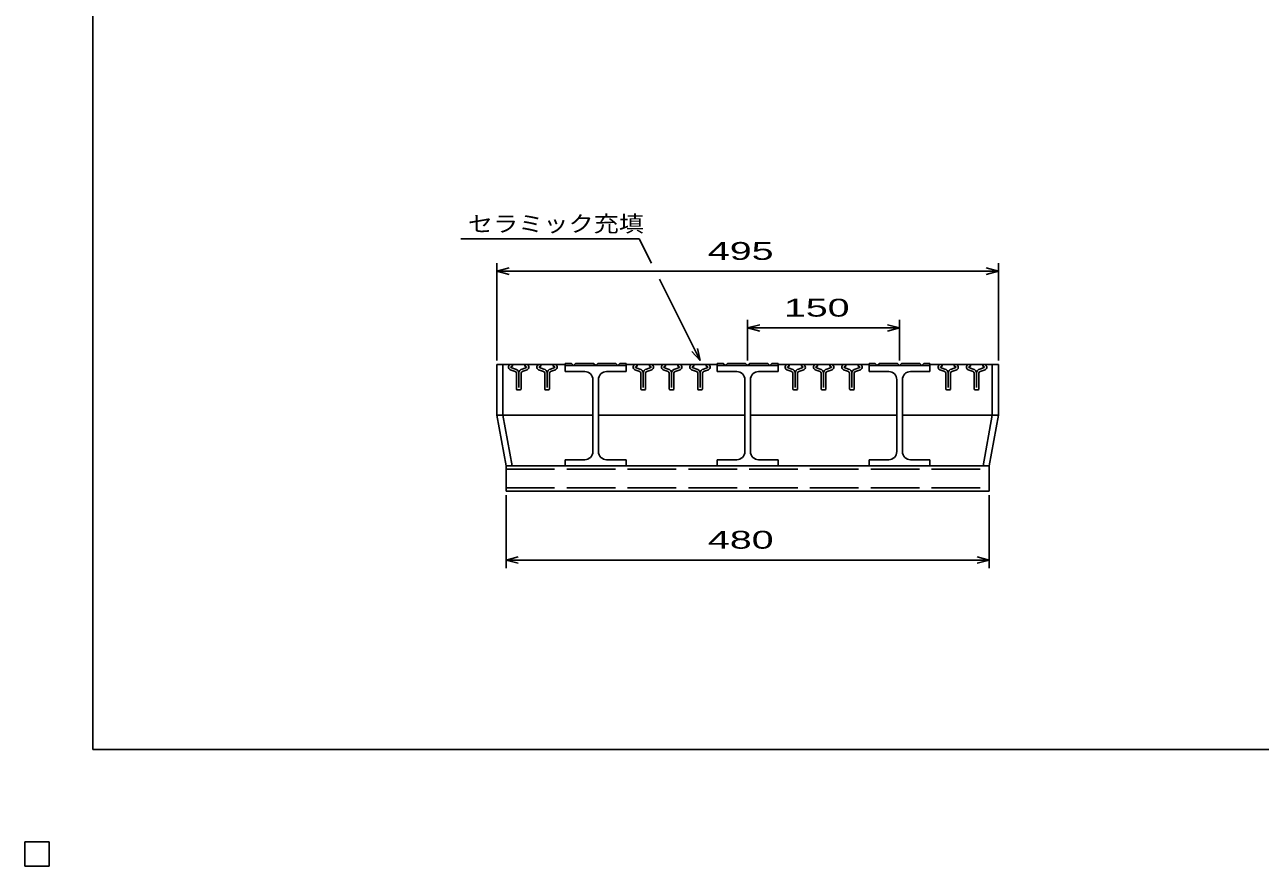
# Model space of a CAD drawing. Units: millimetres at full size, sheet at 1:8; details may follow other scales. Extents: x -1456 to 1379, y -1028 to 847.
# Drawn here: x -1456 to -236, y -1028 to -198 of the extents above; entities that cross this region are included whole.
import ezdxf
from ezdxf.enums import TextEntityAlignment as Align

# ---------------------------------------------------------------- set-up
doc = ezdxf.new("R2010")
doc.units = ezdxf.units.MM
doc.header["$LTSCALE"] = 8
doc.linetypes.add('DASHED', pattern=[7.5, 6, -1.5])
for name, color, linetype, lineweight in [('0_2', 150, 'Continuous', 25), ('16', 3, 'Continuous', 25), ('22', 4, 'Continuous', 25), ('32', 4, 'Continuous', 25)]:
    doc.layers.add(name, color=color, linetype=linetype, lineweight=lineweight)
doc.styles.add('ベクトル', font='')
doc.styles.get('ベクトル').set_extended_font_data('ベクトル')

msp = doc.modelspace()

# ---------------------------------------------------------------- linework, layer by layer
at = {"layer": '0_2'}
for p, q in [((-1388.8, -912.8), (-1388.8, 847.2)), ((1379.2, -912.8), (-1388.8, -912.8))]:
    msp.add_line(p, q, dxfattribs=at)
at = {"layer": '16'}
for p, q in [((-989.9, -532.8), (-989.9, -582.8)), ((-983.9, -532.8), (-989.9, -532.8)), ((-983.9, -582.8), (-983.9, -532.8)), ((-983.9, -532.8), (-922.4, -532.8)), ((-971.699, -537.328), (-976.019, -535.808)), ((-975.86, -535.113), (-974.42, -534.413)), ((-974.42, -534.413), (-974.42, -534.183)), ((-960.802, -535.808), (-965.122, -537.328)), ((-962.401, -534.183), (-962.401, -534.413)), ((-962.401, -534.413), (-960.961, -535.113)), ((-943.699, -537.328), (-948.019, -535.808)), ((-947.86, -535.113), (-946.42, -534.413)), ((-946.42, -534.413), (-946.42, -534.183)), ((-932.802, -535.808), (-937.122, -537.328)), ((-934.401, -534.183), (-934.401, -534.413)), ((-934.401, -534.413), (-932.961, -535.113)), ((-922.4, -533.8), (-922.4, -531.8)), ((-922.4, -531.8), (-916.4, -531.8)), ((-922.4, -533.8), (-922.4, -539.8)), ((-862.4, -533.8), (-922.4, -533.8)), ((-916.4, -531.8), (-914.4, -533.8)), ((-914.4, -533.8), (-912.4, -531.8)), ((-912.4, -531.8), (-894.4, -531.8)), ((-894.4, -531.8), (-892.4, -533.8)), ((-892.4, -533.8), (-890.4, -531.8)), ((-890.4, -531.8), (-872.4, -531.8)), ((-872.4, -531.8), (-870.4, -533.8)), ((-870.4, -533.8), (-868.4, -531.8)), ((-868.4, -531.8), (-862.4, -531.8)), ((-862.4, -531.8), (-862.4, -533.8)), ((-862.4, -532.8), (-772.4, -532.8)), ((-862.4, -539.8), (-862.4, -533.8)), ((-848.699, -537.328), (-853.019, -535.808)), ((-852.86, -535.113), (-851.42, -534.413)), ((-851.42, -534.413), (-851.42, -534.183)), ((-837.802, -535.808), (-842.122, -537.328)), ((-839.401, -534.183), (-839.401, -534.413)), ((-839.401, -534.413), (-837.961, -535.113)), ((-820.699, -537.328), (-825.019, -535.808)), ((-824.86, -535.113), (-823.42, -534.413)), ((-823.42, -534.413), (-823.42, -534.183)), ((-809.802, -535.808), (-814.122, -537.328)), ((-811.401, -534.183), (-811.401, -534.413)), ((-811.401, -534.413), (-809.961, -535.113)), ((-792.699, -537.328), (-797.019, -535.808)), ((-796.86, -535.113), (-795.42, -534.413)), ((-795.42, -534.413), (-795.42, -534.183)), ((-781.802, -535.808), (-786.122, -537.328)), ((-783.401, -534.183), (-783.401, -534.413)), ((-783.401, -534.413), (-781.961, -535.113)), ((-772.4, -533.8), (-772.4, -531.8)), ((-772.4, -531.8), (-766.4, -531.8)), ((-772.4, -533.8), (-772.4, -539.8)), ((-712.4, -533.8), (-772.4, -533.8)), ((-766.4, -531.8), (-764.4, -533.8)), ((-764.4, -533.8), (-762.4, -531.8)), ((-762.4, -531.8), (-744.4, -531.8)), ((-744.4, -531.8), (-742.4, -533.8)), ((-742.4, -533.8), (-740.4, -531.8)), ((-740.4, -531.8), (-722.4, -531.8)), ((-722.4, -531.8), (-720.4, -533.8)), ((-720.4, -533.8), (-718.4, -531.8)), ((-718.4, -531.8), (-712.4, -531.8)), ((-712.4, -531.8), (-712.4, -533.8)), ((-712.4, -532.8), (-622.4, -532.8)), ((-712.4, -539.8), (-712.4, -533.8)), ((-698.699, -537.328), (-703.019, -535.808)), ((-702.86, -535.113), (-701.42, -534.413)), ((-701.42, -534.413), (-701.42, -534.183)), ((-687.802, -535.808), (-692.122, -537.328)), ((-689.401, -534.183), (-689.401, -534.413)), ((-689.401, -534.413), (-687.961, -535.113)), ((-670.699, -537.328), (-675.019, -535.808)), ((-674.86, -535.113), (-673.42, -534.413)), ((-673.42, -534.413), (-673.42, -534.183)), ((-659.802, -535.808), (-664.122, -537.328)), ((-661.401, -534.183), (-661.401, -534.413)), ((-661.401, -534.413), (-659.961, -535.113)), ((-642.699, -537.328), (-647.019, -535.808)), ((-646.86, -535.113), (-645.42, -534.413)), ((-645.42, -534.413), (-645.42, -534.183)), ((-631.802, -535.808), (-636.122, -537.328)), ((-633.401, -534.183), (-633.401, -534.413)), ((-633.401, -534.413), (-631.961, -535.113)), ((-622.4, -533.8), (-622.4, -531.8)), ((-622.4, -531.8), (-616.4, -531.8)), ((-622.4, -533.8), (-622.4, -539.8)), ((-562.4, -533.8), (-622.4, -533.8)), ((-616.4, -531.8), (-614.4, -533.8)), ((-614.4, -533.8), (-612.4, -531.8)), ((-612.4, -531.8), (-594.4, -531.8)), ((-594.4, -531.8), (-592.4, -533.8)), ((-592.4, -533.8), (-590.4, -531.8)), ((-590.4, -531.8), (-572.4, -531.8)), ((-572.4, -531.8), (-570.4, -533.8)), ((-570.4, -533.8), (-568.4, -531.8)), ((-568.4, -531.8), (-562.4, -531.8)), ((-562.4, -531.8), (-562.4, -533.8)), ((-562.4, -532.8), (-500.9, -532.8)), ((-562.4, -539.8), (-562.4, -533.8)), ((-547.699, -537.328), (-552.019, -535.808)), ((-551.86, -535.113), (-550.42, -534.413)), ((-550.42, -534.413), (-550.42, -534.183)), ((-536.802, -535.808), (-541.122, -537.328)), ((-538.401, -534.183), (-538.401, -534.413)), ((-538.401, -534.413), (-536.961, -535.113)), ((-519.699, -537.328), (-524.019, -535.808)), ((-523.86, -535.113), (-522.42, -534.413)), ((-522.42, -534.413), (-522.42, -534.183)), ((-508.802, -535.808), (-513.122, -537.328)), ((-510.401, -534.183), (-510.401, -534.413)), ((-510.401, -534.413), (-508.961, -535.113)), ((-500.9, -582.8), (-500.9, -532.8)), ((-500.9, -532.8), (-494.9, -532.8)), ((-494.9, -532.8), (-494.9, -582.8)), ((-976.779, -537.979), (-971.909, -539.689)), ((-970.71, -541.392), (-970.71, -557.112)), ((-968.4, -555.51), (-968.4, -541.44)), ((-966.11, -557.112), (-966.11, -541.392)), ((-964.912, -539.689), (-960.042, -537.979)), ((-948.779, -537.979), (-943.909, -539.689)), ((-942.71, -541.392), (-942.71, -557.112)), ((-940.4, -555.51), (-940.4, -541.44)), ((-938.11, -557.112), (-938.11, -541.392)), ((-936.912, -539.689), (-932.042, -537.979)), ((-922.4, -539.8), (-903.15, -539.8)), ((-895.15, -547.8), (-895.15, -618.8)), ((-889.65, -618.8), (-889.65, -547.8)), ((-881.65, -539.8), (-862.4, -539.8)), ((-853.779, -537.979), (-848.909, -539.689)), ((-847.71, -541.392), (-847.71, -557.112)), ((-845.4, -555.51), (-845.4, -541.44)), ((-843.11, -557.112), (-843.11, -541.392)), ((-841.912, -539.689), (-837.042, -537.979)), ((-825.779, -537.979), (-820.909, -539.689)), ((-819.71, -541.392), (-819.71, -557.112)), ((-817.4, -555.51), (-817.4, -541.44)), ((-815.11, -557.112), (-815.11, -541.392)), ((-813.912, -539.689), (-809.042, -537.979)), ((-797.779, -537.979), (-792.909, -539.689)), ((-791.71, -541.392), (-791.71, -557.112)), ((-789.4, -555.51), (-789.4, -541.44)), ((-787.11, -557.112), (-787.11, -541.392)), ((-785.912, -539.689), (-781.042, -537.979)), ((-772.4, -539.8), (-753.15, -539.8)), ((-745.15, -547.8), (-745.15, -618.8)), ((-739.65, -618.8), (-739.65, -547.8)), ((-731.65, -539.8), (-712.4, -539.8)), ((-703.779, -537.979), (-698.909, -539.689)), ((-697.71, -541.392), (-697.71, -557.112)), ((-695.4, -555.51), (-695.4, -541.44)), ((-693.11, -557.112), (-693.11, -541.392)), ((-691.912, -539.689), (-687.042, -537.979)), ((-675.779, -537.979), (-670.909, -539.689)), ((-669.71, -541.392), (-669.71, -557.112)), ((-667.4, -555.51), (-667.4, -541.44)), ((-665.11, -557.112), (-665.11, -541.392)), ((-663.912, -539.689), (-659.042, -537.979)), ((-647.779, -537.979), (-642.909, -539.689)), ((-641.71, -541.392), (-641.71, -557.112)), ((-639.4, -555.51), (-639.4, -541.44)), ((-637.11, -557.112), (-637.11, -541.392)), ((-635.912, -539.689), (-631.042, -537.979)), ((-622.4, -539.8), (-603.15, -539.8)), ((-595.15, -547.8), (-595.15, -618.8)), ((-589.65, -618.8), (-589.65, -547.8)), ((-581.65, -539.8), (-562.4, -539.8)), ((-552.779, -537.979), (-547.909, -539.689)), ((-546.71, -541.392), (-546.71, -557.112)), ((-544.4, -555.51), (-544.4, -541.44)), ((-542.11, -557.112), (-542.11, -541.392)), ((-540.912, -539.689), (-536.042, -537.979)), ((-524.779, -537.979), (-519.909, -539.689)), ((-518.71, -541.392), (-518.71, -557.112)), ((-516.4, -555.51), (-516.4, -541.44)), ((-514.11, -557.112), (-514.11, -541.392)), ((-512.912, -539.689), (-508.042, -537.979)), ((-970.01, -557.812), (-966.81, -557.812)), ((-942.01, -557.812), (-938.81, -557.812)), ((-847.01, -557.812), (-843.81, -557.812)), ((-819.01, -557.812), (-815.81, -557.812)), ((-791.01, -557.812), (-787.81, -557.812)), ((-697.01, -557.812), (-693.81, -557.812)), ((-669.01, -557.812), (-665.81, -557.812)), ((-641.01, -557.812), (-637.81, -557.812)), ((-546.01, -557.812), (-542.81, -557.812)), ((-518.01, -557.812), (-514.81, -557.812)), ((-989.9, -582.8), (-983.9, -582.8)), ((-989.9, -582.8), (-980.9, -632.8)), ((-983.9, -582.8), (-895.15, -582.8)), ((-974.9, -632.8), (-983.9, -582.8)), ((-889.65, -582.8), (-745.15, -582.8)), ((-739.65, -582.8), (-595.15, -582.8)), ((-589.65, -582.8), (-500.9, -582.8)), ((-509.9, -632.8), (-500.9, -582.8)), ((-494.9, -582.8), (-503.9, -632.8)), ((-494.9, -582.8), (-500.9, -582.8)), ((-980.9, -632.8), (-974.9, -632.8)), ((-980.9, -632.8), (-503.9, -632.8)), ((-980.9, -657.8), (-980.9, -632.8)), ((-903.15, -626.8), (-922.4, -626.8)), ((-922.4, -626.8), (-922.4, -632.8)), ((-922.4, -632.8), (-862.4, -632.8)), ((-862.4, -626.8), (-881.65, -626.8)), ((-862.4, -632.8), (-862.4, -626.8)), ((-753.15, -626.8), (-772.4, -626.8)), ((-772.4, -626.8), (-772.4, -632.8)), ((-772.4, -632.8), (-712.4, -632.8)), ((-712.4, -626.8), (-731.65, -626.8)), ((-712.4, -632.8), (-712.4, -626.8)), ((-603.15, -626.8), (-622.4, -626.8)), ((-622.4, -626.8), (-622.4, -632.8)), ((-622.4, -632.8), (-562.4, -632.8)), ((-562.4, -626.8), (-581.65, -626.8)), ((-562.4, -632.8), (-562.4, -626.8)), ((-503.9, -632.8), (-509.9, -632.8)), ((-503.9, -632.8), (-503.9, -657.8)), ((-503.9, -657.8), (-980.9, -657.8)), ((-1456, -1004), (-1432, -1004)), ((-1456, -1028), (-1456, -1004)), ((-1456, -1004), (-1432, -1004)), ((-1456, -1028), (-1456, -1004)), ((-1456, -1004), (-1432, -1004)), ((-1456, -1028), (-1456, -1004)), ((-1456, -1004), (-1432, -1004)), ((-1456, -1028), (-1456, -1004)), ((-1456, -1004), (-1432, -1004)), ((-1456, -1028), (-1456, -1004)), ((-1432, -1028), (-1432, -1004)), ((-1432, -1028), (-1432, -1004)), ((-1432, -1028), (-1432, -1004)), ((-1432, -1028), (-1432, -1004)), ((-1432, -1028), (-1432, -1004)), ((-1456, -1028), (-1432, -1028)), ((-1456, -1028), (-1432, -1028)), ((-1456, -1028), (-1432, -1028)), ((-1456, -1028), (-1432, -1028)), ((-1456, -1028), (-1432, -1028))]:
    msp.add_line(p, q, dxfattribs=at)
at = {"layer": '16', "linetype": 'DASHED'}
for p, q in [((-980.9, -636), (-503.9, -636)), ((-980.9, -654.6), (-503.9, -654.6))]:
    msp.add_line(p, q, dxfattribs=at)
at = {"layer": '16'}
for centre, radius, start, end in [((-975.71, -535.5), 2.7, 90.98, 246.68), ((-975.695, -535.516), 0.44, 111.91, 222.33), ((-975.869, -534.246), 1.45, 2.5, 85.55), ((-960.952, -534.246), 1.45, 94.45, 177.5), ((-961.111, -535.5), 2.7, 293.32, 89.02002), ((-961.126, -535.516), 0.44, 317.67, 68.08999), ((-947.71, -535.5), 2.7, 90.98, 246.68), ((-947.695, -535.516), 0.44, 111.91, 222.33), ((-947.869, -534.246), 1.45, 2.5, 85.55), ((-932.952, -534.246), 1.45, 94.45, 177.5), ((-933.111, -535.5), 2.7, 293.32, 89.02002), ((-933.126, -535.516), 0.44, 317.67, 68.08999), ((-852.71, -535.5), 2.7, 90.98, 246.68), ((-852.695, -535.516), 0.44, 111.91, 222.33), ((-852.869, -534.246), 1.45, 2.5, 85.55), ((-837.952, -534.246), 1.45, 94.45, 177.5), ((-838.111, -535.5), 2.7, 293.32, 89.02002), ((-838.126, -535.516), 0.44, 317.67, 68.08999), ((-824.71, -535.5), 2.7, 90.98, 246.68), ((-824.695, -535.516), 0.44, 111.91, 222.33), ((-824.869, -534.246), 1.45, 2.5, 85.55), ((-809.952, -534.246), 1.45, 94.45, 177.5), ((-810.111, -535.5), 2.7, 293.32, 89.02002), ((-810.126, -535.516), 0.44, 317.67, 68.08999), ((-796.71, -535.5), 2.7, 90.98, 246.68), ((-796.695, -535.516), 0.44, 111.91, 222.33), ((-796.869, -534.246), 1.45, 2.5, 85.55), ((-781.952, -534.246), 1.45, 94.45, 177.5), ((-782.111, -535.5), 2.7, 293.32, 89.02002), ((-782.126, -535.516), 0.44, 317.67, 68.08999), ((-702.71, -535.5), 2.7, 90.98, 246.68), ((-702.695, -535.516), 0.44, 111.91, 222.33), ((-702.869, -534.246), 1.45, 2.5, 85.55), ((-687.952, -534.246), 1.45, 94.45, 177.5), ((-688.111, -535.5), 2.7, 293.32, 89.02002), ((-688.126, -535.516), 0.44, 317.67, 68.08999), ((-674.71, -535.5), 2.7, 90.98, 246.68), ((-674.695, -535.516), 0.44, 111.91, 222.33), ((-674.869, -534.246), 1.45, 2.5, 85.55), ((-659.952, -534.246), 1.45, 94.45, 177.5), ((-660.111, -535.5), 2.7, 293.32, 89.02002), ((-660.126, -535.516), 0.44, 317.67, 68.08999), ((-646.71, -535.5), 2.7, 90.98, 246.68), ((-646.695, -535.516), 0.44, 111.91, 222.33), ((-646.869, -534.246), 1.45, 2.5, 85.55), ((-631.952, -534.246), 1.45, 94.45, 177.5), ((-632.111, -535.5), 2.7, 293.32, 89.02002), ((-632.126, -535.516), 0.44, 317.67, 68.08999), ((-551.71, -535.5), 2.7, 90.98, 246.68), ((-551.695, -535.516), 0.44, 111.91, 222.33), ((-551.869, -534.246), 1.45, 2.5, 85.55), ((-536.952, -534.246), 1.45, 94.45, 177.5), ((-537.111, -535.5), 2.7, 293.32, 89.02002), ((-537.126, -535.516), 0.44, 317.67, 68.08999), ((-523.71, -535.5), 2.7, 90.98, 246.68), ((-523.695, -535.516), 0.44, 111.91, 222.33), ((-523.869, -534.246), 1.45, 2.5, 85.55), ((-508.952, -534.246), 1.45, 94.45, 177.5), ((-509.111, -535.5), 2.7, 293.32, 89.02002), ((-509.126, -535.516), 0.44, 317.67, 68.08999), ((-972.509, -541.389), 1.8, 0, 70.58), ((-972.99, -541.743), 4.6, 3.78, 73.7), ((-963.831, -541.743), 4.6, 106.3, 176.22), ((-964.312, -541.389), 1.8, 109.42, 180), ((-944.509, -541.389), 1.8, 0, 70.58), ((-944.99, -541.743), 4.6, 3.78, 73.7), ((-935.831, -541.743), 4.6, 106.3, 176.22), ((-936.312, -541.389), 1.8, 109.42, 180), ((-903.15, -547.8), 8, 0, 90), ((-881.65, -547.8), 8, 90, 180), ((-849.509, -541.389), 1.8, 0, 70.58), ((-849.99, -541.743), 4.6, 3.78, 73.7), ((-840.831, -541.743), 4.6, 106.3, 176.22), ((-841.312, -541.389), 1.8, 109.42, 180), ((-821.509, -541.389), 1.8, 0, 70.58), ((-821.99, -541.743), 4.6, 3.78, 73.7), ((-812.831, -541.743), 4.6, 106.3, 176.22), ((-813.312, -541.389), 1.8, 109.42, 180), ((-793.509, -541.389), 1.8, 0, 70.58), ((-793.99, -541.743), 4.6, 3.78, 73.7), ((-784.831, -541.743), 4.6, 106.3, 176.22), ((-785.312, -541.389), 1.8, 109.42, 180), ((-753.15, -547.8), 8, 0, 90), ((-731.65, -547.8), 8, 90, 180), ((-699.509, -541.389), 1.8, 0, 70.58), ((-699.99, -541.743), 4.6, 3.78, 73.7), ((-690.831, -541.743), 4.6, 106.3, 176.22), ((-691.312, -541.389), 1.8, 109.42, 180), ((-671.509, -541.389), 1.8, 0, 70.58), ((-671.99, -541.743), 4.6, 3.78, 73.7), ((-662.831, -541.743), 4.6, 106.3, 176.22), ((-663.312, -541.389), 1.8, 109.42, 180), ((-643.509, -541.389), 1.8, 0, 70.58), ((-643.99, -541.743), 4.6, 3.78, 73.7), ((-634.831, -541.743), 4.6, 106.3, 176.22), ((-635.312, -541.389), 1.8, 109.42, 180), ((-603.15, -547.8), 8, 0, 90), ((-581.65, -547.8), 8, 90, 180), ((-548.509, -541.389), 1.8, 0, 70.58), ((-548.99, -541.743), 4.6, 3.78, 73.7), ((-539.831, -541.743), 4.6, 106.3, 176.22), ((-540.312, -541.389), 1.8, 109.42, 180), ((-520.509, -541.389), 1.8, 0, 70.58), ((-520.99, -541.743), 4.6, 3.78, 73.7), ((-511.831, -541.743), 4.6, 106.3, 176.22), ((-512.312, -541.389), 1.8, 109.42, 180), ((-970.01, -557.112), 0.7, 180, 270), ((-966.81, -557.112), 0.7, 270, 0), ((-942.01, -557.112), 0.7, 180, 270), ((-938.81, -557.112), 0.7, 270, 0), ((-847.01, -557.112), 0.7, 180, 270), ((-843.81, -557.112), 0.7, 270, 0), ((-819.01, -557.112), 0.7, 180, 270), ((-815.81, -557.112), 0.7, 270, 0), ((-791.01, -557.112), 0.7, 180, 270), ((-787.81, -557.112), 0.7, 270, 0), ((-697.01, -557.112), 0.7, 180, 270), ((-693.81, -557.112), 0.7, 270, 0), ((-669.01, -557.112), 0.7, 180, 270), ((-665.81, -557.112), 0.7, 270, 0), ((-641.01, -557.112), 0.7, 180, 270), ((-637.81, -557.112), 0.7, 270, 0), ((-546.01, -557.112), 0.7, 180, 270), ((-542.81, -557.112), 0.7, 270, 0), ((-518.01, -557.112), 0.7, 180, 270), ((-514.81, -557.112), 0.7, 270, 0), ((-903.15, -618.8), 8, 270, 0), ((-881.65, -618.8), 8, 180, 270), ((-753.15, -618.8), 8, 270, 0), ((-731.65, -618.8), 8, 180, 270), ((-603.15, -618.8), 8, 270, 0), ((-581.65, -618.8), 8, 180, 270)]:
    msp.add_arc(centre, radius, start, end, dxfattribs=at)
at = {"layer": '22'}
for p, q in [((-849.4, -408.8), (-1025.4, -408.8)), ((-837.4, -432.8), (-849.4, -408.8)), ((-989.9, -528.8), (-989.9, -432.8)), ((-989.9, -440.8), (-977.9, -437.6)), ((-494.9, -440.8), (-506.9, -437.6)), ((-494.9, -432.8), (-494.9, -528.8)), ((-977.9, -444), (-989.9, -440.8)), ((-989.9, -440.8), (-494.9, -440.8)), ((-789.4, -528.8), (-829.4, -448.8)), ((-506.9, -444), (-494.9, -440.8)), ((-742.4, -528.8), (-742.4, -488.8)), ((-742.4, -496.8), (-730.4, -493.6)), ((-730.4, -500), (-742.4, -496.8)), ((-742.4, -496.8), (-592.4, -496.8)), ((-592.4, -496.8), (-604.4, -493.6)), ((-604.4, -500), (-592.4, -496.8)), ((-592.4, -488.8), (-592.4, -528.8)), ((-789.4, -528.8), (-797.4, -520)), ((-789.4, -528.8), (-791.8, -517.12)), ((-980.9, -661.8), (-980.9, -733.8)), ((-503.9, -733.8), (-503.9, -661.8)), ((-980.9, -725.8), (-968.9, -722.6)), ((-968.9, -729), (-980.9, -725.8)), ((-980.9, -725.8), (-503.9, -725.8)), ((-503.9, -725.8), (-515.9, -722.6)), ((-515.9, -729), (-503.9, -725.8))]:
    msp.add_line(p, q, dxfattribs=at)
at = {"layer": '22', "color": 2}
for p, q in [((-1432, -1004), (-1456, -1004)), ((-1456, -1004), (-1456, -1028)), ((-1432, -1004), (-1456, -1004)), ((-1456, -1004), (-1456, -1028)), ((-1432, -1004), (-1456, -1004)), ((-1456, -1004), (-1456, -1028)), ((-1432, -1028), (-1432, -1004)), ((-1432, -1028), (-1432, -1004)), ((-1432, -1028), (-1432, -1004)), ((-1456, -1028), (-1432, -1028)), ((-1456, -1028), (-1432, -1028)), ((-1456, -1028), (-1432, -1028))]:
    msp.add_line(p, q, dxfattribs=at)
at = {"layer": '32'}
for p, q in [((-1432, -1004), (-1456, -1004)), ((-1456, -1004), (-1456, -1028)), ((-1432, -1004), (-1456, -1004)), ((-1456, -1004), (-1456, -1028)), ((-1432, -1004), (-1456, -1004)), ((-1456, -1004), (-1456, -1028)), ((-1432, -1004), (-1456, -1004)), ((-1456, -1004), (-1456, -1028)), ((-1432, -1004), (-1456, -1004)), ((-1456, -1004), (-1456, -1028)), ((-1432, -1028), (-1432, -1004)), ((-1432, -1028), (-1432, -1004)), ((-1432, -1028), (-1432, -1004)), ((-1432, -1028), (-1432, -1004)), ((-1432, -1028), (-1432, -1004)), ((-1456, -1028), (-1432, -1028)), ((-1456, -1028), (-1432, -1028)), ((-1456, -1028), (-1432, -1028)), ((-1456, -1028), (-1432, -1028)), ((-1456, -1028), (-1432, -1028))]:
    msp.add_line(p, q, dxfattribs=at)

# ---------------------------------------------------------------- texts
at = {"layer": '22', "color": 2, "style": 'ベクトル'}
for s, height, width, p in [('セラミック充填', 15.84, 1.15, (-1018.6, -394)), (' 495 ', 17.6, 1.65, (-792.4, -420.8)), (' 150 ', 17.6, 1.65, (-717.4, -476.8)), (' 480 ', 17.6, 1.65, (-792.4, -705.8))]:
    msp.add_text(s, height=height, dxfattribs=dict(at, width=width)).set_placement(p, align=Align.MIDDLE_LEFT)

doc.saveas('drawing.dxf')
